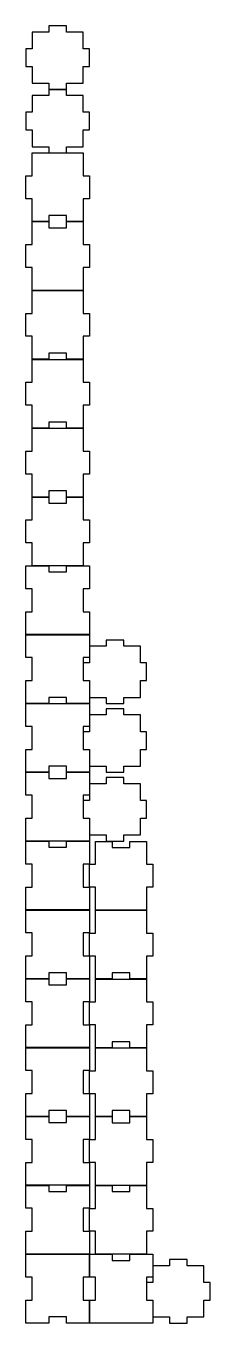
# Model space of a CAD drawing. Header units: metres. Extents: x 0 to 121, y 0 to 848.
import ezdxf

# ---------------------------------------------------------------- set-up
doc = ezdxf.new("R2010")
doc.units = ezdxf.units.M

msp = doc.modelspace()

# ---------------------------------------------------------------- linework, layer by layer
for points in [[(26.5, 806.89), (26.5, 810.89), (37.5, 810.89), (37.5, 821.89), (41.5, 821.89), (41.5, 833.39), (37.5, 833.39), (37.5, 844.39), (26.5, 844.39), (26.5, 848.39), (15, 848.39), (15, 844.39), (4, 844.39), (4, 833.39), (0, 833.39), (0, 821.89), (4, 821.89), (4, 810.89), (15, 810.89), (15, 806.89)], [(26.5, 765.39), (26.5, 769.39), (37.5, 769.39), (37.5, 780.39), (41.5, 780.39), (41.5, 791.89), (37.5, 791.89), (37.5, 802.89), (26.5, 802.89), (26.5, 806.89), (15, 806.89), (15, 802.89), (4, 802.89), (4, 791.89), (0, 791.89), (0, 780.39), (4, 780.39), (4, 769.39), (15, 769.39), (15, 765.39)], [(4, 765.39), (37.5, 765.39), (37.5, 750.39), (41.5, 750.39), (41.5, 735.39), (37.5, 735.39), (37.5, 720.39), (26.5, 720.39), (26.5, 724.39), (15, 724.39), (15, 720.39), (4, 720.39), (4, 735.39), (0, 735.39), (0, 750.39), (4, 750.39)], [(37.5, 675.39), (4, 675.39), (4, 690.39), (0, 690.39), (0, 705.39), (4, 705.39), (4, 720.39), (15, 720.39), (15, 716.39), (26.5, 716.39), (26.5, 720.39), (37.5, 720.39), (37.5, 705.39), (41.5, 705.39), (41.5, 690.39), (37.5, 690.39)], [(4, 675.38), (37.5, 675.38), (37.5, 660.38), (41.5, 660.38), (41.5, 645.38), (37.5, 645.38), (37.5, 630.38), (26.5, 630.38), (26.5, 634.38), (15, 634.38), (15, 630.38), (4, 630.38), (4, 645.38), (0, 645.38), (0, 660.38), (4, 660.38)], [(4, 630.33), (37.5, 630.33), (37.5, 615.33), (41.5, 615.33), (41.5, 600.33), (37.5, 600.33), (37.5, 585.33), (26.5, 585.33), (26.5, 589.33), (15, 589.33), (15, 585.33), (4, 585.33), (4, 600.33), (0, 600.33), (0, 615.33), (4, 615.33)], [(4, 585.29), (37.5, 585.29), (37.5, 570.29), (41.5, 570.29), (41.5, 555.29), (37.5, 555.29), (37.5, 540.29), (26.5, 540.29), (26.5, 544.29), (15, 544.29), (15, 540.29), (4, 540.29), (4, 555.29), (0, 555.29), (0, 570.29), (4, 570.29)], [(37.5, 495.27), (4, 495.27), (4, 510.27), (0, 510.27), (0, 525.27), (4, 525.27), (4, 540.27), (15, 540.27), (15, 536.27), (26.5, 536.27), (26.5, 540.27), (37.5, 540.27), (37.5, 525.27), (41.5, 525.27), (41.5, 510.27), (37.5, 510.27)], [(41.5, 450.26), (0, 450.26), (0, 465.26), (4, 465.26), (4, 480.26), (0, 480.26), (0, 495.26), (15, 495.26), (15, 491.26), (26.5, 491.26), (26.5, 495.26), (41.5, 495.26), (41.5, 480.26), (37.5, 480.26), (37.5, 465.26), (41.5, 465.26)], [(0, 450.24), (41.5, 450.24), (41.5, 435.24), (37.5, 435.24), (37.5, 420.24), (41.5, 420.24), (41.5, 405.24), (26.5, 405.24), (26.5, 409.24), (15, 409.24), (15, 405.24), (0, 405.24), (0, 420.24), (4, 420.24), (4, 435.24), (0, 435.24)], [(52.5, 446.75), (52.5, 442.75), (41.5, 442.75), (41.5, 431.75), (37.5, 431.75), (37.5, 420.25), (41.5, 420.25), (41.5, 409.25), (52.5, 409.25), (52.5, 405.25), (64, 405.25), (64, 409.25), (75, 409.25), (75, 420.25), (79, 420.25), (79, 431.75), (75, 431.75), (75, 442.75), (64, 442.75), (64, 446.75)], [(0, 405.23), (41.5, 405.23), (41.5, 390.23), (37.5, 390.23), (37.5, 375.23), (41.5, 375.23), (41.5, 360.23), (26.5, 360.23), (26.5, 364.23), (15, 364.23), (15, 360.23), (0, 360.23), (0, 375.23), (4, 375.23), (4, 390.23), (0, 390.23)], [(37.5, 375.23), (41.5, 375.23), (41.5, 364.23), (52.5, 364.23), (52.5, 360.23), (64, 360.23), (64, 364.23), (75, 364.23), (75, 375.23), (79, 375.23), (79, 386.73), (75, 386.73), (75, 397.73), (64, 397.73), (64, 401.73), (52.5, 401.73), (52.5, 397.73), (41.5, 397.73), (41.5, 386.73), (37.5, 386.73)], [(41.5, 315.22), (0, 315.22), (0, 330.22), (4, 330.22), (4, 345.22), (0, 345.22), (0, 360.22), (15, 360.22), (15, 356.22), (26.5, 356.22), (26.5, 360.22), (41.5, 360.22), (41.5, 345.22), (37.5, 345.22), (37.5, 330.22), (41.5, 330.22)], [(52.5, 356.74), (52.5, 352.74), (41.5, 352.74), (41.5, 341.74), (37.5, 341.74), (37.5, 330.24), (41.5, 330.24), (41.5, 319.24), (52.5, 319.24), (52.5, 315.24), (64, 315.24), (64, 319.24), (75, 319.24), (75, 330.24), (79, 330.24), (79, 341.74), (75, 341.74), (75, 352.74), (64, 352.74), (64, 356.74)], [(41.5, 270.21), (0, 270.21), (0, 285.21), (4, 285.21), (4, 300.21), (0, 300.21), (0, 315.21), (15, 315.21), (15, 311.21), (26.5, 311.21), (26.5, 315.21), (41.5, 315.21), (41.5, 300.21), (37.5, 300.21), (37.5, 285.21), (41.5, 285.21)], [(79, 270.05), (45.5, 270.05), (45.5, 285.05), (41.5, 285.05), (41.5, 300.05), (45.5, 300.05), (45.5, 315.05), (56.5, 315.05), (56.5, 311.05), (68, 311.05), (68, 315.05), (79, 315.05), (79, 300.05), (83, 300.05), (83, 285.05), (79, 285.05)], [(0, 270.15), (41.5, 270.15), (41.5, 255.15), (37.5, 255.15), (37.5, 240.15), (41.5, 240.15), (41.5, 225.15), (26.5, 225.15), (26.5, 229.15), (15, 229.15), (15, 225.15), (0, 225.15), (0, 240.15), (4, 240.15), (4, 255.15), (0, 255.15)], [(45.5, 270.05), (79, 270.05), (79, 255.05), (83, 255.05), (83, 240.05), (79, 240.05), (79, 225.05), (68, 225.05), (68, 229.05), (56.5, 229.05), (56.5, 225.05), (45.5, 225.05), (45.5, 240.05), (41.5, 240.05), (41.5, 255.05), (45.5, 255.05)], [(41.5, 180.14), (0, 180.14), (0, 195.14), (4, 195.14), (4, 210.14), (0, 210.14), (0, 225.14), (15, 225.14), (15, 221.14), (26.5, 221.14), (26.5, 225.14), (41.5, 225.14), (41.5, 210.14), (37.5, 210.14), (37.5, 195.14), (41.5, 195.14)], [(45.5, 225.03), (79, 225.03), (79, 210.03), (83, 210.03), (83, 195.03), (79, 195.03), (79, 180.03), (68, 180.03), (68, 184.03), (56.5, 184.03), (56.5, 180.03), (45.5, 180.03), (45.5, 195.03), (41.5, 195.03), (41.5, 210.03), (45.5, 210.03)], [(0, 180.11), (41.5, 180.11), (41.5, 165.11), (37.5, 165.11), (37.5, 150.11), (41.5, 150.11), (41.5, 135.11), (26.5, 135.11), (26.5, 139.11), (15, 139.11), (15, 135.11), (0, 135.11), (0, 150.11), (4, 150.11), (4, 165.11), (0, 165.11)], [(45.51, 180.02), (79.01, 180.02), (79.01, 165.02), (83.01, 165.02), (83.01, 150.02), (79.01, 150.02), (79.01, 135.02), (68.01, 135.02), (68.01, 139.02), (56.51, 139.02), (56.51, 135.02), (45.51, 135.02), (45.51, 150.02), (41.51, 150.02), (41.51, 165.02), (45.51, 165.02)], [(41.5, 90.1), (0, 90.1), (0, 105.1), (4, 105.1), (4, 120.1), (0, 120.1), (0, 135.1), (15, 135.1), (15, 131.1), (26.5, 131.1), (26.5, 135.1), (41.5, 135.1), (41.5, 120.1), (37.5, 120.1), (37.5, 105.1), (41.5, 105.1)], [(79.01, 90.02), (45.51, 90.02), (45.51, 105.02), (41.51, 105.02), (41.51, 120.02), (45.51, 120.02), (45.51, 135.02), (56.51, 135.02), (56.51, 131.02), (68.01, 131.02), (68.01, 135.02), (79.01, 135.02), (79.01, 120.02), (83.01, 120.02), (83.01, 105.02), (79.01, 105.02)], [(41.5, 45.08), (0, 45.08), (0, 60.08), (4, 60.08), (4, 75.08), (0, 75.08), (0, 90.08), (15, 90.08), (15, 86.08), (26.5, 86.08), (26.5, 90.08), (41.5, 90.08), (41.5, 75.08), (37.5, 75.08), (37.5, 60.08), (41.5, 60.08)], [(79, 45.02), (45.5, 45.02), (45.5, 60.02), (41.5, 60.02), (41.5, 75.02), (45.5, 75.02), (45.5, 90.02), (56.5, 90.02), (56.5, 86.02), (68, 86.02), (68, 90.02), (79, 90.02), (79, 75.02), (83, 75.02), (83, 60.02), (79, 60.02)], [(0, 45.02), (41.5, 45.02), (41.5, 30.02), (37.5, 30.02), (37.5, 15.02), (41.5, 15.02), (41.5, 0.02), (26.5, 0.02), (26.5, 4.02), (15, 4.02), (15, 0.02), (0, 0.02), (0, 15.02), (4, 15.02), (4, 30.02), (0, 30.02)], [(83.01, 0), (41.51, 0), (41.51, 15), (45.51, 15), (45.51, 30), (41.51, 30), (41.51, 45), (56.51, 45), (56.51, 41), (68.01, 41), (68.01, 45), (83.01, 45), (83.01, 30), (79.01, 30), (79.01, 15), (83.01, 15)], [(120.51, 26.51), (116.51, 26.51), (116.51, 37.51), (105.51, 37.51), (105.51, 41.51), (94.01, 41.51), (94.01, 37.51), (83.01, 37.51), (83.01, 26.51), (79.01, 26.51), (79.01, 15.01), (83.01, 15.01), (83.01, 4.01), (94.01, 4.01), (94.01, 0.01), (105.51, 0.01), (105.51, 4.01), (116.51, 4.01), (116.51, 15.01), (120.51, 15.01)]]:
    msp.add_lwpolyline(points, close=True)

doc.saveas('drawing.dxf')
